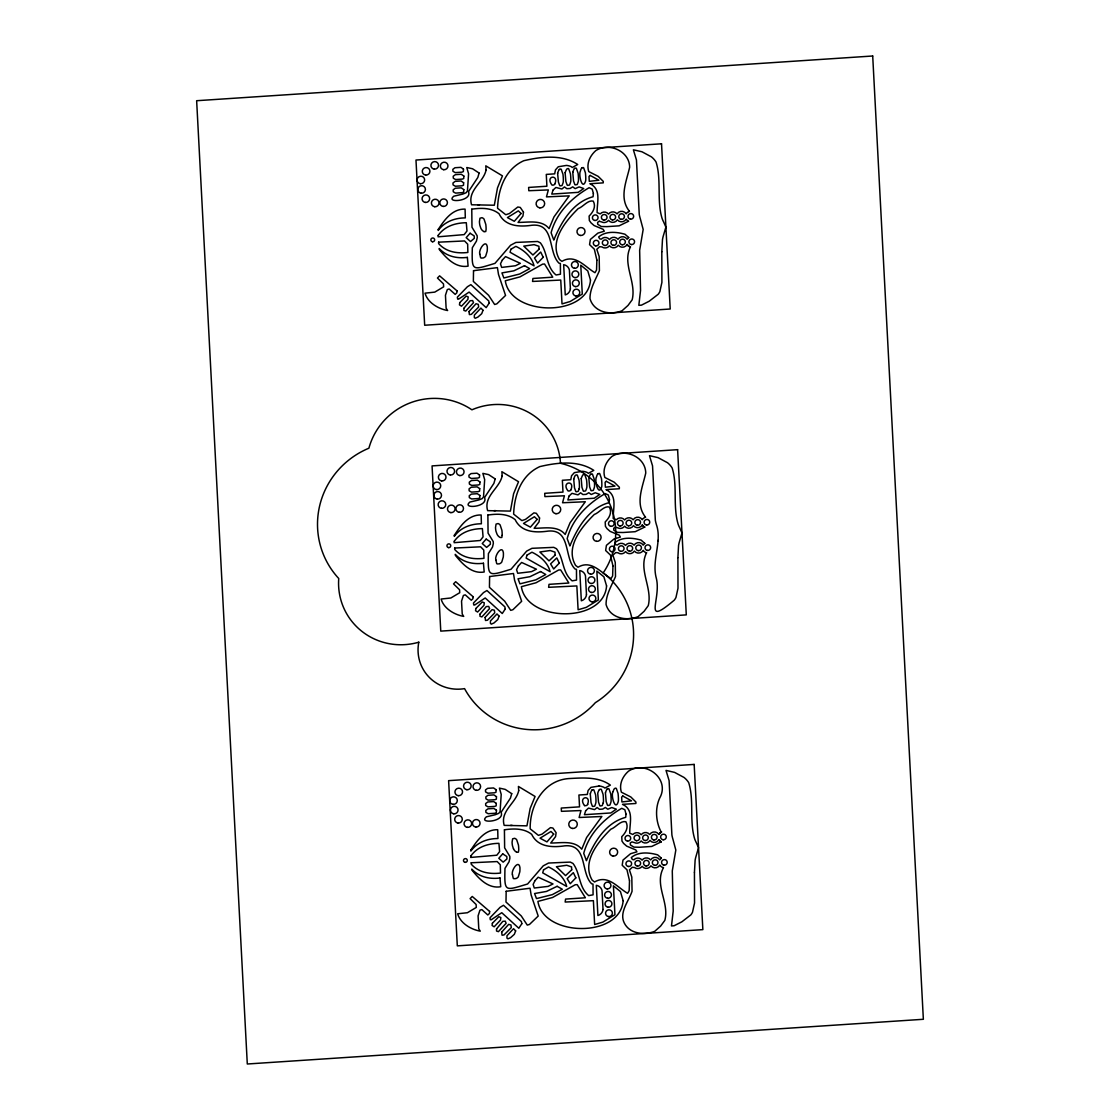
<?xml version="1.0" encoding="UTF-8"?>
<svg xmlns="http://www.w3.org/2000/svg" width="1120" height="1120" viewBox="0 0 1120 1120"><rect width="100%" height="100%" fill="white"/><g stroke="black" fill="none" stroke-linecap="round" stroke-linejoin="round"><path stroke-width="1.5" d="M579.11 488.866L578.256 491.316L576.352 491.806A2.94 2.884 -25.2 0 1 575.806 491.512L574.476 487.816L573.706 479.038M603.134 803.11L602.21 805.644L600.25 805.994A2.94 2.884 -25.2 0 1 599.844 805.756L598.5 802.074L597.73 793.282A11.858 11.62 -25.2 0 1 599.424 789.502M613.088 791.574C610.54 794.64 615.104 811.44 618.1 802.116A5.11 5.012 -25.2 0 1 618.212 801.486A2.814 2.772 -25.2 0 0 618.366 800.912L618.436 799.33A55.734 54.656 -25.2 0 0 618.044 793.394L616.336 788.494A2.03 1.988 -25.2 0 0 615.748 788.116L614.474 788.564A7.308 7.168 -25.2 0 0 613.172 791.588M555.002 183.498C558.922 174.188 544.922 175.518 551.922 185.038A2.772 2.73 -25.2 0 0 555.142 183.75M658.014 540.96L658.308 540.12M571.032 489.51C574.98 479.514 560.91 481.936 568.008 490.91A2.772 2.73 -25.2 0 0 571.228 489.622M587.594 804.258C591.556 794.29 577.542 796.6 584.556 805.644M659.302 833.756L658.826 834.442A5.334 5.236 -25.2 0 0 649.698 834.512A5.334 5.236 -25.2 0 0 641.158 834.736A5.334 5.236 -25.2 0 0 632.884 834.484L629.748 833.224C629.482 823.326 634.396 809.788 622.524 804.356L635.866 803.474L635.936 802.032L630.812 796.964L621.39 792.204C618.87 784.294 622.524 776.454 628.474 771.204C644.672 760.186 668.696 777.35 660.744 795.97C654.318 807.604 655.942 822.402 661.276 832.216M559.398 169.442L560.672 168.994A2.03 1.988 -25.2 0 1 561.26 169.372L562.968 174.258A55.734 54.656 -25.2 0 1 563.346 180.208L563.29 181.79A2.814 2.772 -25.2 0 1 563.164 182.294A5.11 5.012 -25.2 0 0 563.024 182.994L562.002 185.612L560.14 185.878A2.94 2.884 -25.2 0 1 559.72 185.64L558.39 181.958L557.606 173.166M574.532 168.434L575.82 168A2.03 1.988 -25.2 0 1 576.394 168.364L578.102 173.25A55.734 54.656 -25.2 0 1 578.48 179.2L578.438 180.782A2.814 2.772 -25.2 0 1 578.312 181.3L578.284 181.356A5.11 5.012 -25.2 0 0 578.158 181.986L577.234 184.534L575.274 184.87A2.94 2.884 -25.2 0 1 574.868 184.646L573.524 180.95L572.754 172.172M581.826 167.958L583.114 167.51A2.03 1.988 -25.2 0 1 583.688 167.888L585.396 172.774A55.734 54.656 -25.2 0 1 585.774 178.724L585.732 180.306A2.814 2.772 -25.2 0 1 585.606 180.81L585.578 180.88A5.11 5.012 -25.2 0 0 585.466 181.51C582.162 190.736 578.256 174.062 580.454 170.968A7.308 7.168 -25.2 0 1 581.77 167.916M590.618 474.306L591.906 473.858A2.03 1.988 -25.2 0 1 592.48 474.236L594.188 479.122A55.734 54.656 -25.2 0 1 594.566 485.072L594.524 486.654A2.814 2.772 -25.2 0 1 594.398 487.172L594.37 487.228A5.11 5.012 -25.2 0 0 594.244 487.858L593.32 490.406L591.36 490.742A2.94 2.884 -25.2 0 1 590.954 490.518L589.61 486.822L588.84 478.03A11.858 11.62 -25.2 0 1 590.534 474.25M597.912 473.83L599.2 473.382A2.03 1.988 -25.2 0 1 599.774 473.746L601.482 478.646A55.734 54.656 -25.2 0 1 601.86 484.596L601.818 486.164A2.814 2.772 -25.2 0 1 601.692 486.682A5.11 5.012 -25.2 0 0 601.552 487.382C598.36 496.594 594.188 479.962 596.54 476.84A7.308 7.168 -25.2 0 1 597.856 473.788M592.032 790.048L593.306 789.614A2.03 1.988 -25.2 0 1 593.894 789.978L595.602 794.864A55.734 54.656 -25.2 0 1 595.98 800.814L595.924 802.396A2.814 2.772 -25.2 0 1 595.798 802.914L595.784 802.97A5.11 5.012 -25.2 0 0 595.658 803.6L594.734 806.148L592.774 806.484A2.94 2.884 -25.2 0 1 592.368 806.26L591.024 802.564L590.254 793.786M599.508 789.558L600.796 789.11A2.03 1.988 -25.2 0 1 601.37 789.488L603.078 794.374A55.734 54.656 -25.2 0 1 603.456 800.324L603.428 801.766A2.814 2.772 -25.2 0 1 603.288 802.41L603.26 802.48A5.11 5.012 -25.2 0 0 603.148 803.11M607.166 789.054L608.454 788.606A2.03 1.988 -25.2 0 1 609.028 788.984L610.75 793.87A55.734 54.656 -25.2 0 1 611.128 799.82L611.086 801.262A2.814 2.772 -25.2 0 1 610.946 801.906L610.918 801.976A5.11 5.012 -25.2 0 0 610.806 802.606L609.868 805.14L607.922 805.49A2.94 2.884 -25.2 0 1 607.502 805.252L606.172 801.57L605.388 792.778M644.742 527.072L635.208 531.692L622.972 532.504L617.4 532.392L613.816 530.18L613.704 528.234L615.384 527.142L617.834 527.856A5.334 5.236 -25.2 0 0 624.624 526.19A5.334 5.236 -25.2 0 0 633.458 525.672A5.334 5.236 -25.2 0 0 642.32 524.958A5.404 5.292 -25.2 0 0 644.742 527.072A5.292 5.18 -25.2 0 1 642.306 524.958M661.304 841.806L651.756 846.44L639.534 847.252L633.948 847.126L630.364 844.928L630.266 842.968L631.932 841.89L634.382 842.59A5.334 5.236 -25.2 0 0 641.172 840.938A5.334 5.236 -25.2 0 0 650.006 840.42A5.334 5.236 -25.2 0 0 658.868 839.706A5.292 5.18 -25.2 0 0 661.29 841.82A5.404 5.292 -25.2 0 1 658.868 839.706M628.642 211.596L629.426 211.316M477.904 204.792L479.472 204.75M493.99 510.664L495.558 510.608M510.552 825.398L512.12 825.356M598.92 786.044L590.912 787.374L588.098 790.496L587.314 794.458L578.914 795.018L579.544 806.848L561.26 808.052L561.442 811.328L580.972 810.53L579.11 817.502L601.86 816.48L586.6 837.55L581.742 849.198C574.406 840.056 560.91 843.066 550.718 843.038L555.576 836.612L556.122 832.72L552.902 828.044L550.466 827.624L542.066 834.134L538.412 835.352L530.18 828.842C529.732 805.616 543.396 780.486 568.638 778.582C582.624 777.84 598.36 776.426 610.372 785.12L604.884 788.074L603.904 787.318A11.83 11.606 -25.2 0 0 602.35 786.702L601.902 786.548A11.648 11.424 -25.2 0 0 598.92 785.96M630.462 246.904C621.922 263.816 636.636 282.03 632.17 299.796L628.012 305.438L622.09 310.73C610.358 315.644 593.796 312.186 589.988 298.662C589.806 288.848 595.63 279.58 599.41 270.662L599.172 256.494L596.806 249.312L599.648 246.68L601.888 246.904A5.334 5.236 -25.2 0 0 609.448 245.728A5.334 5.236 -25.2 0 0 618.282 245.21A5.334 5.236 -25.2 0 0 627.144 244.496A5.32 5.222 -25.2 0 0 630.462 246.904L630.056 246.792A5.376 5.264 -25.2 0 1 627.144 244.496M646.548 552.776C638.008 569.688 652.722 587.902 648.256 605.654L644.098 611.31L638.176 616.602C626.444 621.516 609.882 618.058 606.074 604.534C605.892 594.72 611.716 585.452 615.51 576.52L615.258 562.366L612.892 555.184L615.734 552.552L617.974 552.776A5.334 5.236 -25.2 0 0 625.534 551.6A5.334 5.236 -25.2 0 0 634.368 551.082A5.334 5.236 -25.2 0 0 643.23 550.368A5.32 5.222 -25.2 0 0 646.548 552.776L646.142 552.664M516.852 852.292L518.392 852.166L518.742 850.024A39.298 38.528 -25.2 0 0 518.448 845.054L516.67 839.706A4.55 4.466 -25.2 0 0 514.57 838.306L512.624 838.824L512.078 842.156A21.196 20.79 -25.2 0 0 512.526 845.964L513.464 848.848M484.05 231.602L485.744 231.56L486.108 229.404A39.298 38.528 -25.2 0 0 485.8 224.434L484.036 219.086A4.55 4.466 -25.2 0 0 481.936 217.686L479.99 218.218L479.444 221.536A21.196 20.79 -25.2 0 0 479.878 225.358L480.83 228.242A7.336 7.182 -25.2 0 0 484.036 231.644M629.44 211.316C618.8 197.932 626.43 181.678 629.664 167.174C629.412 150.878 608.958 142.17 595.826 150.584C589.876 155.848 586.222 163.674 588.756 171.598L598.178 176.358L603.288 181.412L603.232 182.868L589.89 183.75C601.748 189.182 596.848 202.72 597.114 212.618L600.25 213.878A5.334 5.236 -25.2 0 1 608.51 214.116A5.334 5.236 -25.2 0 1 617.064 213.892A5.334 5.236 -25.2 0 1 626.192 213.836A5.292 5.18 -25.2 0 1 628.992 211.54M645.526 517.188C634.886 503.804 642.516 487.536 645.75 473.046C645.498 456.75 625.044 448.042 611.912 456.456C605.962 461.72 602.322 469.546 604.842 477.47L614.264 482.216L619.374 487.284L619.318 488.74L605.976 489.622C617.834 495.054 612.934 508.592 613.2 518.476L616.336 519.736A5.334 5.236 -25.2 0 1 624.596 519.988A5.334 5.236 -25.2 0 1 633.15 519.764A5.334 5.236 -25.2 0 1 642.278 519.708A5.292 5.18 -25.2 0 1 645.512 517.272M565.096 172.676L565.866 181.454L567.196 185.15A2.94 2.884 -25.2 0 0 567.616 185.374L569.562 185.038L570.5 182.504A5.11 5.012 -25.2 0 1 570.612 181.86A2.814 2.772 -25.2 0 0 570.78 181.286L570.836 179.704A55.734 54.656 -25.2 0 0 570.444 173.768L568.736 168.868A2.03 1.988 -25.2 0 0 568.148 168.504L566.874 168.952A11.858 11.62 -25.2 0 0 565.208 172.69M581.182 478.548L581.952 487.326L583.282 491.022A2.94 2.884 -25.2 0 0 583.702 491.246L585.648 490.91L586.586 488.362A5.11 5.012 -25.2 0 1 586.698 487.732A2.814 2.772 -25.2 0 0 586.866 487.158L586.922 485.576A55.734 54.656 -25.2 0 0 586.53 479.64L584.822 474.74A2.03 1.988 -25.2 0 0 584.234 474.376L582.96 474.81A11.858 11.62 -25.2 0 0 581.294 478.562M573.818 479.066A11.858 11.62 -25.2 0 1 575.386 475.258L576.758 474.866A2.03 1.988 -25.2 0 1 577.346 475.23L579.054 480.13A55.734 54.656 -25.2 0 1 579.432 486.08L579.376 487.648A2.814 2.772 -25.2 0 1 579.25 488.166A5.11 5.012 -25.2 0 0 579.11 488.866M572.88 172.186A11.858 11.62 -25.2 0 1 574.448 168.392M557.732 173.194A11.858 11.62 -25.2 0 1 559.3 169.386M605.514 792.806A11.858 11.62 -25.2 0 1 607.082 788.998M587.776 804.37A2.772 2.73 -25.2 0 1 584.584 805.574M516.67 852.25A7.336 7.182 -25.2 0 1 513.534 848.82M590.366 793.8A11.858 11.62 -25.2 0 1 591.948 790.006M659.792 865.116A5.334 5.236 -25.2 0 1 650.93 865.83A5.334 5.236 -25.2 0 1 642.096 866.334A5.334 5.236 -25.2 0 1 634.522 867.524L632.282 867.286L629.44 869.918L631.806 877.1L632.058 891.268C628.726 901.222 618.87 912.478 624.316 923.076C629.818 934.066 644.35 935.312 654.738 931.336L660.646 926.058L664.818 920.402C669.69 902.552 653.94 885.15 663.516 867.58A5.32 5.222 -25.2 0 1 660.016 865.466M659.05 834.008A5.404 5.292 -25.2 0 1 661.682 831.964M659.302 833.84A5.292 5.18 -25.2 0 1 661.276 832.3M661.808 251.776L661.906 282.38L659.876 291.606A14.266 14 -25.2 0 1 658.168 294.294L649.222 301.21L641.466 305.144L638.834 305.326L640.542 290.444L639.646 250.32L643.174 229.432L640.374 218.932A40.068 39.298 -25.2 0 1 639.254 214.382L636.454 159.978L633.374 149.786L641.97 151.774L651.406 156.842A20.916 20.51 -25.2 0 1 656.054 162.05C661.682 179.998 656.558 200.172 662.06 218.358A28.63 28.084 -25.2 0 0 663.6 221.914L665.882 227.108L663.138 236.516A34.636 33.964 -25.2 0 0 662.466 239.708L661.808 251.776M677.894 557.648L677.992 588.252L675.962 597.464A14.266 14 -25.2 0 1 674.254 600.166C642.096 627.34 661.486 599.2 656.348 578.382C651.35 560.238 662.312 541.884 656.46 524.804A40.068 39.298 -25.2 0 1 655.34 520.254L652.54 465.85L649.46 455.658L658.056 457.646L667.492 462.714A20.916 20.51 -25.2 0 1 672.14 467.922C677.768 485.87 672.644 506.044 678.146 524.23A28.63 28.084 -25.2 0 0 679.686 527.772L681.982 532.98L679.224 542.388A34.636 33.964 -25.2 0 0 678.552 545.58L677.894 557.648M694.442 872.382L694.54 902.986L692.51 912.212A14.266 14 -25.2 0 1 690.816 914.9L681.856 921.816L674.1 925.75L671.482 925.946L673.19 911.05L672.28 870.94L675.822 850.052L673.022 839.538A40.068 39.298 -25.2 0 1 671.902 835.002L669.102 780.598L666.008 770.392L674.604 772.394L684.04 777.462A20.916 20.51 -25.2 0 1 688.702 782.656C694.33 800.618 689.192 820.792 694.694 838.978A28.63 28.084 -25.2 0 0 696.234 842.52L698.53 847.714L695.786 857.136A34.636 33.964 -25.2 0 0 695.114 860.314L694.442 872.382M479.094 173.04L477.806 177.506L468.93 190.946A6.622 6.496 -25.2 0 0 468.608 192.066C471.786 201.096 446.88 203.182 452.956 196.994A9.408 9.226 -25.2 0 1 453.768 196.21L462.644 194.124L466.116 192.738L467.432 191.044L468.58 173.782L466.76 167.51L472.556 168.77L479.094 173.04M486.08 170.03C483.476 182.574 467.264 190.26 471.548 204.778L494.312 205.226L497.504 187.894L502.446 175.868L485.8 165.844L486.08 170.03M495.18 478.912L493.892 483.378L485.016 496.818A6.622 6.496 -25.2 0 0 484.694 497.924C487.872 506.968 462.966 509.054 469.042 502.866A9.408 9.226 -25.2 0 1 469.854 502.082L478.73 499.982L482.202 498.61L483.518 496.916L484.666 479.654L482.846 473.368L488.642 474.628L495.18 478.912M502.166 475.888C499.562 488.446 483.35 496.132 487.634 510.65L510.398 511.098L513.59 493.766L518.532 481.726L501.886 471.702L502.166 475.888M511.728 793.66L510.44 798.112L501.578 811.566A6.622 6.496 -25.2 0 0 501.242 812.672C504.42 821.716 479.514 823.788 485.59 817.614A9.408 9.226 -25.2 0 1 486.402 816.816L495.278 814.73L498.75 813.344L500.08 811.664L501.214 794.402L499.408 788.116L505.19 789.376L511.728 793.66M518.714 790.636C516.082 803.18 499.926 810.88 504.182 825.384L526.946 825.846L530.138 808.5L535.08 796.474L518.434 786.45L518.714 790.636M479.794 254.114L480.592 257.642A1.694 1.666 -25.2 0 0 481.264 258.076L483.238 257.964A5.586 5.474 -25.2 0 0 483.938 257.656A4.802 4.704 -25.2 0 0 485.674 256.2L487.186 251.188A31.402 30.8 -25.2 0 0 487.298 246.904C486.024 238.448 478.268 249.886 479.794 254.114M495.88 559.986L496.678 563.514A1.694 1.666 -25.2 0 0 497.35 563.948L499.324 563.836A5.586 5.474 -25.2 0 0 500.024 563.528A4.802 4.704 -25.2 0 0 501.76 562.058L503.272 557.06A31.402 30.8 -25.2 0 0 503.384 552.776C502.166 544.292 494.312 555.772 495.88 559.986M512.442 874.734L513.226 878.262A1.694 1.666 -25.2 0 0 513.898 878.696L515.886 878.57A5.586 5.474 -25.2 0 0 516.586 878.262A4.802 4.704 -25.2 0 0 518.308 876.806L519.82 871.794A31.402 30.8 -25.2 0 0 519.932 867.51C518.686 859.026 510.888 870.506 512.442 874.734M473.522 270.676L473.354 281.442L488.6 295.302L494.634 304.486L496.832 303.856L505.554 295.442L498.498 274.4L497.406 267.624L473.522 270.676M489.608 576.534L489.44 587.314L504.686 601.174L510.72 610.358L512.918 609.714L521.64 601.314L514.584 580.272L513.492 573.496L489.608 576.534M506.17 891.282L505.988 902.048L521.248 915.922L527.268 925.092L529.466 924.462L538.202 916.062L531.146 895.006L530.04 888.23L506.17 891.282M502.194 535.276L501.788 537.474L500.136 537.474A7.336 7.182 -25.2 0 1 496.986 534.086L495.964 531.23A21.196 20.79 -25.2 0 1 495.53 527.408L496.076 524.09L498.022 523.558A4.55 4.466 -25.2 0 1 500.136 524.958L501.9 530.306A39.298 38.528 -25.2 0 1 502.18 535.276M596.876 260.106L596.54 270.046L594.958 272.706C584.892 266.896 575.26 253.484 561.918 261.352L559.538 259.574C548.758 241.206 565.544 221.088 578.186 208.614C583.086 206.962 587.874 199.696 593.264 201.138C596.302 206.822 592.984 212.254 589.106 216.076L589.344 220.458L590.954 222.796L594.076 225.526L603.19 229.334L604.282 231.21L597.94 233.1L590.338 239.47L589.554 244.636L594.342 249.2L596.876 260.106M612.962 565.978L612.626 575.918L611.044 578.578C600.978 572.768 591.346 559.356 578.004 567.224L575.624 565.446C564.844 547.078 581.63 526.946 594.272 514.486C599.172 512.834 603.974 505.568 609.35 507.01C612.388 512.694 609.07 518.126 605.192 521.948L605.43 526.33L607.04 528.668L610.162 531.398L619.276 535.192L620.368 537.082L614.026 538.972L606.424 545.342L605.64 550.508L610.428 555.072L612.962 565.978M629.51 880.726L629.174 890.652L627.592 893.312C617.526 887.516 607.894 874.104 594.552 881.972L592.186 880.18C581.406 861.812 598.192 841.694 610.82 829.22C615.734 827.568 620.522 820.316 625.898 821.758C628.95 827.428 625.618 832.86 621.754 836.682L621.978 841.078L623.588 843.416L626.71 846.146L635.824 849.94L636.916 851.83L630.574 853.706L622.986 860.076L622.188 865.256L626.976 869.82L629.51 880.726M463.484 169.12L463.358 171.57L461.902 172.158L455.238 172.606L452.942 171.29L452.83 169.344L454.972 167.734L460.908 167.342L463.484 169.12M463.624 182.756L463.512 185.22L462.056 185.794L455.392 186.242L453.082 184.926L452.984 182.98L455.126 181.37L461.062 180.978L463.624 182.756M463.848 176.064L463.722 178.514L462.266 179.102L455.602 179.536L453.306 178.22L453.194 176.274L455.35 174.664L461.272 174.272L463.848 176.064M463.806 189.616L463.68 192.08L462.224 192.654L455.56 193.102L453.264 191.786L453.152 189.84L455.308 188.23L461.23 187.838L463.806 189.616M479.57 474.992L479.444 477.442L477.988 478.03L471.324 478.478L469.028 477.162L468.916 475.202L471.058 473.592L476.994 473.2L479.57 474.992M479.934 481.936L479.808 484.386L478.352 484.974L471.688 485.408L469.392 484.092L469.28 482.146L471.436 480.536L477.358 480.144L479.934 481.936M479.71 488.628L479.598 491.078L478.142 491.666L471.478 492.114L469.168 490.798L469.07 488.852L471.212 487.242L477.148 486.85L479.71 488.628M479.892 495.488L479.766 497.938L478.31 498.526L471.646 498.974L469.35 497.658L469.238 495.712L471.394 494.102L477.316 493.71L479.892 495.488M496.118 789.74L495.992 792.19L494.536 792.778L487.872 793.212L485.576 791.896L485.478 789.95L487.62 788.34L493.542 787.948L496.118 789.74M496.482 796.67L496.356 799.134L494.9 799.708L488.236 800.156L485.94 798.84L485.842 796.894L487.984 795.284L493.906 794.892L496.482 796.67M496.272 803.376L496.146 805.826L494.69 806.414L488.026 806.848L485.73 805.532L485.618 803.586L487.774 801.976L493.696 801.584L496.272 803.376M496.44 810.236L496.328 812.686L494.872 813.274L488.194 813.708L485.898 812.392L485.8 810.446L487.942 808.836L493.864 808.444L496.44 810.236M438.284 229.39L438.2 230.454C444.57 221.676 454.748 217.924 465.304 217.91L465.08 209.118C452.396 208.684 444.43 219.87 438.284 229.39M456.988 290.836L456.848 292.796L455.196 294.378L449.162 288.974L447.314 289.562L445.452 295.274L446.124 308.182L447.622 310.534C438.298 308.896 427.644 302.61 425.026 293.16L434.756 292.124L443.646 286.832L443.492 283.906L437.458 278.026L439.6 275.842L456.988 290.836M471.772 209.16L471.982 227.248L477.134 235.704L477.246 237.664L476.434 241.136L472.318 247.758C471.744 271.838 471.884 270.242 494.956 263.382L510.594 245.238L515.9 242.438L537.67 241.486L540.386 242.858C547.778 252.574 545.986 266.714 556.024 274.988L560.448 274.218L560.378 263.452L559.02 263.186C547.792 252.42 555.1 223.034 532.098 225.232C519.778 227.01 505.232 226.632 499.03 213.724C491.358 207.564 481.04 207.844 471.772 209.16M454.37 535.262L454.286 536.326C460.656 527.548 470.834 523.796 481.39 523.782L481.166 514.99C468.482 514.542 460.516 525.728 454.37 535.262M473.074 596.708L472.934 598.668L471.282 600.25L465.262 594.846L463.4 595.434L461.538 601.146L462.224 614.054L463.708 616.392C454.384 614.768 443.73 608.482 441.112 599.032L450.842 597.996L459.732 592.704L459.578 589.778L453.544 583.898L455.686 581.714L473.074 596.708M487.872 515.032L488.068 533.12L493.22 541.576L493.332 543.522L492.52 547.008L488.404 553.63C487.83 577.71 487.97 576.1 511.042 569.254L526.68 551.096L531.986 548.31L553.756 547.358L556.472 548.716C563.864 558.446 562.072 572.586 572.11 580.86L576.534 580.076L576.464 569.324L575.106 569.058C563.892 558.278 571.186 528.906 548.184 531.09C535.864 532.882 521.318 532.504 515.116 519.596C507.444 513.436 497.126 513.716 487.872 515.032M470.918 850.01L470.848 851.074C477.218 842.282 487.382 838.53 497.938 838.516L497.728 829.724C485.03 829.29 477.064 840.476 470.918 850.01M489.636 911.442L489.482 913.416L487.83 914.984L481.81 909.58L479.948 910.168L478.086 915.894L478.772 928.788L480.256 931.14C470.932 929.516 460.278 923.216 457.674 913.78L467.404 912.73L476.28 907.438L476.126 904.512L470.106 898.632L472.234 896.462L489.636 911.442M504.42 829.78L504.63 847.854L509.782 856.324L509.88 858.27L509.068 861.742L504.966 868.378C504.392 892.444 504.518 890.848 527.59 884.002L543.242 865.844L548.548 863.044L570.304 862.092L573.02 863.464C580.412 873.194 578.62 887.334 588.672 895.608L593.082 894.824L593.012 884.072L591.654 883.792C580.44 873.026 587.748 843.654 564.732 845.838C552.412 847.63 537.88 847.252 531.664 834.33C523.992 828.184 513.688 828.464 504.42 829.78M590.492 280.056C587.734 317.716 510.664 316.428 505.288 280.798L519.946 276.892L542.57 264.152L544.544 264.012L552.762 277.172L532.924 278.474L532.532 281.442L560.756 280.056L562.016 303.912L570.164 301.504L582.288 294.084L580.776 265.216L587.79 270.942L590.492 280.056M606.578 585.914C603.82 623.588 526.75 622.3 521.374 586.67L536.032 582.764L558.656 570.01L560.63 569.884L568.848 583.03L549.01 584.346L548.618 587.314L576.842 585.928L578.102 609.77L586.25 607.376L598.374 599.956L596.862 571.088L603.876 576.8L606.578 585.914M623.14 900.662C620.368 938.336 543.298 937.034 537.922 901.404L552.58 897.498L575.218 884.758L577.192 884.632L585.396 897.778L565.558 899.094L565.166 902.048L593.39 900.676L594.65 924.518L602.812 922.124L614.936 914.704L613.41 885.822L620.424 891.548L623.14 900.662M483.014 310.268L481.712 313.684L477.904 317.086L475.244 318.248L474.32 317.506L474.362 315.098L480.9 308.084L483.014 310.268M499.1 616.14L497.798 619.556L493.99 622.958L491.33 624.12L490.406 623.378L490.448 620.97L496.986 613.956L499.1 616.14M515.648 930.888L514.346 934.304L510.552 937.706L507.878 938.854L506.954 938.112L506.996 935.718L513.548 928.704L515.648 930.888M593.376 193.536L593.054 196.742C572.712 202.188 561.344 221.914 553.798 240.072L551.096 232.75C556.36 212.744 571.69 197.806 589.106 187.712L592.2 189.098L593.376 193.536M609.462 499.408L609.14 502.614C588.798 508.06 577.43 527.786 569.884 545.944L567.182 538.622C572.446 518.616 587.776 503.678 605.192 493.584L608.286 494.97L609.462 499.408M626.024 814.156L625.688 817.348C605.36 822.808 593.978 842.52 586.432 860.692L583.73 853.37C588.994 833.35 604.324 818.426 621.74 808.318L624.848 809.718L626.024 814.156M438.214 235.354L438.046 236.824L464.198 234.612L466.984 231L466.298 222.726C455.476 222.894 444.752 226.1 438.214 235.354M454.3 541.212L454.132 542.696L480.284 540.484L483.07 536.872L482.384 528.598C471.562 528.766 460.838 531.972 454.3 541.212M470.848 855.96L470.68 857.444L496.832 855.218L499.618 851.606L498.932 843.346C488.11 843.5 477.386 846.706 470.848 855.96M523.474 212.1L522.942 216.006L518.07 222.418C528.276 222.46 541.772 219.45 549.094 228.592L553.966 216.93L569.212 195.874L546.476 196.882L548.338 189.924L528.794 190.722L528.626 187.446L546.896 186.228L546.28 174.412L554.68 173.852L555.464 169.89L558.264 166.768L566.272 165.438A11.648 11.424 -25.2 0 1 569.254 165.942L569.716 166.082A11.83 11.606 -25.2 0 1 571.27 166.698L572.25 167.468L577.724 164.5C561.974 154.112 541.17 156.604 523.754 160.734C505.148 169.19 498.232 189.042 497.546 208.236L505.778 214.746L509.432 213.528L517.818 207.004L520.254 207.424L523.474 212.1M539.56 517.972L539.028 521.878L534.156 528.29C544.362 528.318 557.858 525.322 565.18 534.464L570.052 522.802L585.298 501.746L562.562 502.754L564.424 495.782L544.88 496.594L544.712 493.318L562.982 492.1L562.366 480.27L570.766 479.724L571.55 475.762L574.35 472.64L582.358 471.31A11.648 11.424 -25.2 0 1 585.34 471.814L585.802 471.954A11.83 11.606 -25.2 0 1 587.356 472.57L588.336 473.326L593.81 470.372C578.074 459.984 557.256 462.476 539.84 466.606C521.234 475.062 514.318 494.9 513.632 514.108L521.864 520.604L525.518 519.386L533.904 512.876L536.34 513.296L539.56 517.972M459.746 302.652L459.466 304.85L461.51 306.18L467.866 299.46L468.216 296.94L466.186 296.1L459.746 302.652M475.832 608.524L475.552 610.722L477.596 612.052L483.952 605.332L484.302 602.812L482.272 601.972L475.832 608.524M492.38 923.272L492.1 925.47L494.158 926.8L500.514 920.066L500.85 917.56L498.834 916.706L492.38 923.272M469.014 311.57L469.406 314.608L471.366 314.342L478.66 307.006L478.296 304.36L476.014 303.758L469.014 311.57M485.1 617.442L485.492 620.48L487.452 620.214L494.746 612.878L494.382 610.232L492.1 609.63L485.1 617.442M501.648 932.176L502.054 935.214L504 934.948L511.294 927.626L510.944 924.98L508.648 924.378L501.648 932.176M510.902 249.256L510.062 252.238L534.058 265.846C531.832 256.816 523.992 250.166 515.858 246.358L510.902 249.256M526.988 555.128L526.148 558.11L550.144 571.718C547.918 562.688 540.078 556.038 531.944 552.216L526.988 555.128M543.536 869.876L542.71 872.844L566.692 886.452C564.466 877.436 556.626 870.772 548.506 866.964L543.536 869.876M489.174 303.114L486.178 307.636L469.112 292.096L458.612 299.138L457.674 299.11L457.352 297.164L467.432 286.72L470.862 284.662L488.754 300.958L489.174 303.114M505.26 608.972L502.264 613.508L485.198 597.968L474.698 605.01L473.76 604.968L473.452 603.036L483.518 592.592L486.948 590.534L504.84 606.83L505.26 608.972M521.822 923.72L518.812 928.242L501.76 912.716L491.246 919.744L490.308 919.716L490 917.784L500.066 907.34L503.496 905.282L521.388 921.578L521.822 923.72M553.056 190.092L551.768 194.096L578.2 192.346L583.702 188.552L579.152 186.9L575.148 188.636L572.712 186.844L570.066 188.482L566.86 188.692L564.48 186.914L561.918 189.014L555.884 187.46L553.056 190.092M569.142 495.964L567.854 499.968L594.286 498.218L599.788 494.424L595.238 492.772L591.234 494.508L588.798 492.716L586.152 494.354L582.946 494.564L580.566 492.786L578.004 494.886L571.97 493.332L569.142 495.964M585.69 810.712L584.416 814.702L610.834 812.952L616.336 809.172L611.786 807.52L607.796 809.242L605.346 807.45L602.7 809.088L599.494 809.312L597.114 807.52L594.552 809.634L588.532 808.08L585.69 810.712M463.876 308.308L463.918 310.422L465.78 311.052L473.508 302.68L472.626 300.566L470.148 300.72L463.876 308.308M479.962 614.18L480.004 616.294L481.866 616.924L489.594 608.552L488.712 606.424L486.234 606.592L479.962 614.18M496.524 928.928L496.552 931.028L498.414 931.658L506.142 923.286L505.26 921.172L502.796 921.34L496.524 928.928M502.334 260.064L500.472 263.83L501.648 267.414L515.466 265.762L520.352 263.326L505.526 256.592L502.334 260.064M518.42 565.922L516.558 569.702L517.734 573.286L531.552 571.634L536.438 569.198L521.612 562.464L518.42 565.922M534.968 880.67L533.12 884.45L534.296 888.02L548.114 886.382L553 883.946L538.16 877.212L534.968 880.67M521.08 213.486L514.304 221.284L507.416 217.574L518.336 210.868L521.08 213.486M537.166 519.358L530.39 527.156L523.502 523.432L534.422 516.74L537.166 519.358M553.714 834.092L546.952 841.904L540.05 838.18L550.97 831.474L553.714 834.092M470.078 233.24L466.172 237.65L470.512 241.528L474.306 238.336L474.18 235.9L470.078 233.24M486.164 539.112L482.258 543.522L486.598 547.4L490.392 544.208L490.266 541.772L486.164 539.112M502.712 853.86L498.806 858.27L503.146 862.134L506.94 858.956L506.814 856.52L502.712 853.86M543.2 257.264L537.586 263.116L534.506 258.034L540.694 252.042L543.2 257.264M559.286 563.122L553.672 568.988L550.592 563.892L556.78 557.914L559.286 563.122M575.834 877.87L570.22 883.736L567.14 878.64L573.342 872.662L575.834 877.87M628.698 237.51L627.116 239.246A5.334 5.236 -25.2 0 0 617.974 239.302A5.334 5.236 -25.2 0 0 609.434 239.526A5.334 5.236 -25.2 0 0 601.258 239.176L599.732 238.854L598.64 236.964C605.78 230.818 616.462 231.826 625.016 234.248L628.698 237.51M644.784 543.382L643.202 545.118A5.334 5.236 -25.2 0 0 634.06 545.174A5.334 5.236 -25.2 0 0 625.52 545.398A5.334 5.236 -25.2 0 0 617.344 545.048L615.818 544.712L614.726 542.836C621.866 536.676 632.548 537.698 641.102 540.106L644.784 543.382M661.332 858.116L659.75 859.866A5.334 5.236 -25.2 0 0 650.608 859.922A5.334 5.236 -25.2 0 0 642.068 860.146A5.334 5.236 -25.2 0 0 633.906 859.782L632.366 859.46L631.274 857.57C638.428 851.424 649.096 852.446 657.65 854.854L661.332 858.116M539.056 249.214L532.924 255.01L523.782 246.12L534.114 244.65L538.902 246.288L539.056 249.214M555.142 555.086L549.01 560.868L539.868 551.992L550.2 550.522L554.988 552.16L555.142 555.086M571.704 869.834L565.558 875.616L556.416 866.74L566.748 865.27L571.55 866.908L571.704 869.834M590.198 175.42L589.008 176.47L589.274 181.342L598.878 180.222L590.198 175.42M606.284 481.278L605.094 482.342L605.36 487.214L614.964 486.094L606.284 481.278M622.832 796.026L621.656 797.076L621.908 801.962L631.512 800.828L622.832 796.026M599.298 221.27L597.618 222.362L597.716 224.308L601.314 226.52L606.886 226.632L619.122 225.834L628.656 221.2A5.292 5.18 -25.2 0 1 626.22 219.1A5.334 5.236 -25.2 0 1 617.372 219.814A5.334 5.236 -25.2 0 1 608.538 220.318A5.334 5.236 -25.2 0 1 601.748 221.984L599.298 221.27M524.496 265.678L513.842 270.83L501.942 272.916L503.86 277.984L519.68 274.008L529.704 268.632L524.496 265.678M540.582 571.55L529.928 576.702L518.028 578.788L519.946 583.856L535.766 579.88L545.79 574.504L540.582 571.55M557.13 886.298L546.476 891.436L534.576 893.522L536.494 898.59L552.328 894.628L562.338 889.252L557.13 886.298M872.704 56L196.644 100.716L247.296 1064L923.356 1019.284L872.704 56M661.528 143.794L415.982 160.034L424.676 325.248L670.208 309.008L661.528 143.794M438.578 242.172L438.648 243.628C446.18 252.028 457.198 253.708 467.866 252.462L467.67 244.16L464.534 240.94L438.578 242.172M677.614 449.666L432.068 465.906L440.762 631.12L686.294 614.88L677.614 449.666M454.664 548.044L454.734 549.5C462.266 557.9 473.284 559.58 483.952 558.334L483.756 550.032L480.62 546.812L454.664 548.044M694.162 764.414L448.616 780.654L457.31 945.868L702.856 929.628L694.162 764.414M471.212 862.778L471.282 864.248C478.814 872.634 489.832 874.314 500.5 873.068L500.304 864.766L497.168 861.56L471.212 862.778M467.376 257.376C457.002 258.748 446.46 256.438 439.152 248.486L439.348 249.536C446.432 258.23 455.658 268.282 468.09 266.14L467.376 257.376M483.462 563.248C473.088 564.606 462.546 562.31 455.238 554.358L455.434 555.408C462.518 564.102 471.744 574.154 484.176 572.012L483.462 563.248M500.01 877.996C489.636 879.354 479.108 877.058 471.786 869.106L471.982 870.142C479.08 878.85 488.292 888.888 500.724 886.746L500.01 877.996M570.388 288.876L569.394 270.032A7.112 6.972 -25.2 0 0 563.668 264.698L565.25 294.924A7.112 6.972 -25.2 0 0 570.388 288.876M586.474 594.748L585.48 575.904A7.112 6.972 -25.2 0 0 579.754 570.57L581.336 600.796A7.112 6.972 -25.2 0 0 586.474 594.748M603.022 909.496L602.042 890.638A7.112 6.972 -25.2 0 0 596.302 885.318L597.898 915.53A7.112 6.972 -25.2 0 0 603.022 909.496M418.81 642.194A40.488 39.704 -25.2 0 0 464.562 688.632A80.724 79.156 -25.2 0 0 595.35 702.674A80.57 79.016 -25.2 0 0 603.204 572.894A73.22 71.806 -25.2 0 0 560.476 463.288A64.022 62.776 -25.2 0 0 471.912 409.808A67.116 65.814 -25.2 0 0 368.9 448.196A82.642 81.032 -25.2 0 0 338.744 578.508A63.448 62.216 -25.2 0 0 418.81 642.194M555.982 513.716A4.284 4.214 -25.2 0 0 560.392 507.78A4.284 4.214 -25.2 0 0 553.028 507.052A4.284 4.214 -25.2 0 0 555.982 513.716M596.624 541.352A4.046 3.962 -25.2 0 0 600.782 535.766A4.046 3.962 -25.2 0 0 593.852 535.08A4.046 3.962 -25.2 0 0 596.624 541.352M620.914 551.362A2.856 2.8 -25.2 0 0 623.84 547.428A2.856 2.8 -25.2 0 0 618.954 546.938A2.856 2.8 -25.2 0 0 620.914 551.362M628.586 525.798A2.856 2.8 -25.2 0 0 631.512 521.864A2.856 2.8 -25.2 0 0 626.626 521.374A2.856 2.8 -25.2 0 0 628.586 525.798M590.576 574.154A3.444 3.388 -25.2 0 0 594.118 569.38A3.444 3.388 -25.2 0 0 588.21 568.792A3.444 3.388 -25.2 0 0 590.576 574.154M591.066 583.506A3.444 3.388 -25.2 0 0 594.608 578.732A3.444 3.388 -25.2 0 0 588.7 578.144A3.444 3.388 -25.2 0 0 591.066 583.506M591.528 592.48A3.444 3.388 -25.2 0 0 595.084 587.706A3.444 3.388 -25.2 0 0 589.162 587.118A3.444 3.388 -25.2 0 0 591.528 592.48M592.032 601.832A3.444 3.388 -25.2 0 0 595.574 597.058A3.444 3.388 -25.2 0 0 589.666 596.47A3.444 3.388 -25.2 0 0 592.032 601.832M448.616 547.61A1.918 1.876 -25.2 0 0 450.59 544.964A1.918 1.876 -25.2 0 0 447.314 544.642A1.918 1.876 -25.2 0 0 448.616 547.61M450.366 474.992A3.822 3.752 -25.2 0 0 454.3 469.7A3.822 3.752 -25.2 0 0 447.734 469.042A3.822 3.752 -25.2 0 0 450.366 474.992M441.756 480.928A3.822 3.752 -25.2 0 0 445.69 475.636A3.822 3.752 -25.2 0 0 439.124 474.992A3.822 3.752 -25.2 0 0 441.756 480.928M436.506 489.594A3.822 3.752 -25.2 0 0 440.426 484.302A3.822 3.752 -25.2 0 0 433.874 483.658A3.822 3.752 -25.2 0 0 436.506 489.594M437.262 499.086A3.822 3.752 -25.2 0 0 441.196 493.794A3.822 3.752 -25.2 0 0 434.63 493.136A3.822 3.752 -25.2 0 0 437.262 499.086M441.504 508.312A3.822 3.752 -25.2 0 0 445.438 503.02A3.822 3.752 -25.2 0 0 438.886 502.362A3.822 3.752 -25.2 0 0 441.504 508.312M450.856 512.61A3.822 3.752 -25.2 0 0 454.79 507.318A3.822 3.752 -25.2 0 0 448.224 506.674A3.822 3.752 -25.2 0 0 450.856 512.61M459.27 512.302A3.822 3.752 -25.2 0 0 463.19 507.01A3.822 3.752 -25.2 0 0 456.638 506.352A3.822 3.752 -25.2 0 0 459.27 512.302M459.816 475.58A3.822 3.752 -25.2 0 0 463.75 470.288A3.822 3.752 -25.2 0 0 457.184 469.644A3.822 3.752 -25.2 0 0 459.816 475.58M646.59 525.028A2.856 2.8 -25.2 0 0 649.516 521.08A2.856 2.8 -25.2 0 0 644.63 520.604A2.856 2.8 -25.2 0 0 646.59 525.028M637.364 525.224A2.856 2.8 -25.2 0 0 640.29 521.276A2.856 2.8 -25.2 0 0 635.404 520.8A2.856 2.8 -25.2 0 0 637.364 525.224M619.99 525.952A2.856 2.8 -25.2 0 0 622.916 522.018A2.856 2.8 -25.2 0 0 618.03 521.528A2.856 2.8 -25.2 0 0 619.99 525.952M610.988 526.344A2.856 2.8 -25.2 0 0 613.928 522.396A2.856 2.8 -25.2 0 0 609.042 521.92A2.856 2.8 -25.2 0 0 610.988 526.344M611.912 551.754A2.856 2.8 -25.2 0 0 614.838 547.806A2.856 2.8 -25.2 0 0 609.952 547.33A2.856 2.8 -25.2 0 0 611.912 551.754M629.496 551.208A2.856 2.8 -25.2 0 0 632.436 547.274A2.856 2.8 -25.2 0 0 627.55 546.784A2.856 2.8 -25.2 0 0 629.496 551.208M638.274 550.634A2.856 2.8 -25.2 0 0 641.214 546.686A2.856 2.8 -25.2 0 0 636.328 546.21A2.856 2.8 -25.2 0 0 638.274 550.634M647.5 550.438A2.856 2.8 -25.2 0 0 650.426 546.49A2.856 2.8 -25.2 0 0 645.54 546.014A2.856 2.8 -25.2 0 0 647.5 550.438M539.896 207.858A4.284 4.214 -25.2 0 0 544.306 201.908A4.284 4.214 -25.2 0 0 536.942 201.18A4.284 4.214 -25.2 0 0 539.896 207.858M580.538 235.48A4.046 3.962 -25.2 0 0 584.696 229.894A4.046 3.962 -25.2 0 0 577.766 229.208A4.046 3.962 -25.2 0 0 580.538 235.48M604.828 245.49A2.856 2.8 -25.2 0 0 607.754 241.556A2.856 2.8 -25.2 0 0 602.868 241.066A2.856 2.8 -25.2 0 0 604.828 245.49M612.5 219.926A2.856 2.8 -25.2 0 0 615.426 215.992A2.856 2.8 -25.2 0 0 610.54 215.502A2.856 2.8 -25.2 0 0 612.5 219.926M574.49 268.282A3.444 3.388 -25.2 0 0 578.032 263.508A3.444 3.388 -25.2 0 0 572.124 262.92A3.444 3.388 -25.2 0 0 574.49 268.282M574.98 277.634A3.444 3.388 -25.2 0 0 578.522 272.86A3.444 3.388 -25.2 0 0 572.614 272.286A3.444 3.388 -25.2 0 0 574.98 277.634M575.442 286.608A3.444 3.388 -25.2 0 0 578.998 281.834A3.444 3.388 -25.2 0 0 573.076 281.26A3.444 3.388 -25.2 0 0 575.442 286.608M575.946 295.96A3.444 3.388 -25.2 0 0 579.488 291.186A3.444 3.388 -25.2 0 0 573.566 290.612A3.444 3.388 -25.2 0 0 575.946 295.96M432.53 241.738A1.918 1.876 -25.2 0 0 434.504 239.092A1.918 1.876 -25.2 0 0 431.228 238.77A1.918 1.876 -25.2 0 0 432.53 241.738M434.28 169.12A3.822 3.752 -25.2 0 0 438.214 163.828A3.822 3.752 -25.2 0 0 431.648 163.17A3.822 3.752 -25.2 0 0 434.28 169.12M425.67 175.07A3.822 3.752 -25.2 0 0 429.604 169.778A3.822 3.752 -25.2 0 0 423.038 169.12A3.822 3.752 -25.2 0 0 425.67 175.07M420.42 183.722A3.822 3.752 -25.2 0 0 424.34 178.43A3.822 3.752 -25.2 0 0 417.788 177.786A3.822 3.752 -25.2 0 0 420.42 183.722M421.176 193.214A3.822 3.752 -25.2 0 0 425.11 187.922A3.822 3.752 -25.2 0 0 418.544 187.278A3.822 3.752 -25.2 0 0 421.176 193.214M425.418 202.44A3.822 3.752 -25.2 0 0 429.352 197.148A3.822 3.752 -25.2 0 0 422.8 196.504A3.822 3.752 -25.2 0 0 425.418 202.44M434.77 206.738A3.822 3.752 -25.2 0 0 438.704 201.446A3.822 3.752 -25.2 0 0 432.138 200.802A3.822 3.752 -25.2 0 0 434.77 206.738M443.184 206.43A3.822 3.752 -25.2 0 0 447.104 201.138A3.822 3.752 -25.2 0 0 440.552 200.494A3.822 3.752 -25.2 0 0 443.184 206.43M443.73 169.708A3.822 3.752 -25.2 0 0 447.664 164.416A3.822 3.752 -25.2 0 0 441.098 163.772A3.822 3.752 -25.2 0 0 443.73 169.708M630.49 219.156A2.856 2.8 -25.2 0 0 633.43 215.208A2.856 2.8 -25.2 0 0 628.544 214.732A2.856 2.8 -25.2 0 0 630.49 219.156M621.278 219.352A2.856 2.8 -25.2 0 0 624.204 215.404A2.856 2.8 -25.2 0 0 619.318 214.928A2.856 2.8 -25.2 0 0 621.278 219.352M603.904 220.094A2.856 2.8 -25.2 0 0 606.83 216.146A2.856 2.8 -25.2 0 0 601.944 215.656A2.856 2.8 -25.2 0 0 603.904 220.094M594.902 220.472A2.856 2.8 -25.2 0 0 597.842 216.538A2.856 2.8 -25.2 0 0 592.956 216.048A2.856 2.8 -25.2 0 0 594.902 220.472M595.826 245.882A2.856 2.8 -25.2 0 0 598.752 241.934A2.856 2.8 -25.2 0 0 593.866 241.458A2.856 2.8 -25.2 0 0 595.826 245.882M613.41 245.336A2.856 2.8 -25.2 0 0 616.35 241.402A2.856 2.8 -25.2 0 0 611.464 240.912A2.856 2.8 -25.2 0 0 613.41 245.336M622.188 244.762A2.856 2.8 -25.2 0 0 625.128 240.814A2.856 2.8 -25.2 0 0 620.242 240.338A2.856 2.8 -25.2 0 0 622.188 244.762M631.414 244.566A2.856 2.8 -25.2 0 0 634.34 240.618A2.856 2.8 -25.2 0 0 629.454 240.142A2.856 2.8 -25.2 0 0 631.414 244.566M572.53 828.464A4.284 4.214 -25.2 0 0 576.94 822.528A4.284 4.214 -25.2 0 0 569.59 821.8A4.284 4.214 -25.2 0 0 572.53 828.464M613.186 856.1A4.046 3.962 -25.2 0 0 617.33 850.5A4.046 3.962 -25.2 0 0 610.414 849.814A4.046 3.962 -25.2 0 0 613.186 856.1M637.462 866.11A2.856 2.8 -25.2 0 0 640.388 862.162A2.856 2.8 -25.2 0 0 635.502 861.686A2.856 2.8 -25.2 0 0 637.462 866.11M645.134 840.546A2.856 2.8 -25.2 0 0 648.06 836.598A2.856 2.8 -25.2 0 0 643.188 836.122A2.856 2.8 -25.2 0 0 645.134 840.546M607.124 888.902A3.444 3.388 -25.2 0 0 610.666 884.128A3.444 3.388 -25.2 0 0 604.758 883.54A3.444 3.388 -25.2 0 0 607.124 888.902M607.614 898.254A3.444 3.388 -25.2 0 0 611.156 893.48A3.444 3.388 -25.2 0 0 605.248 892.892A3.444 3.388 -25.2 0 0 607.614 898.254M608.09 907.228A3.444 3.388 -25.2 0 0 611.632 902.454A3.444 3.388 -25.2 0 0 605.724 901.866A3.444 3.388 -25.2 0 0 608.09 907.228M608.58 916.58A3.444 3.388 -25.2 0 0 612.122 911.806A3.444 3.388 -25.2 0 0 606.214 911.218A3.444 3.388 -25.2 0 0 608.58 916.58M465.178 862.358A1.918 1.876 -25.2 0 0 467.138 859.698A1.918 1.876 -25.2 0 0 463.862 859.376A1.918 1.876 -25.2 0 0 465.178 862.358M466.914 789.726A3.822 3.752 -25.2 0 0 470.848 784.434A3.822 3.752 -25.2 0 0 464.296 783.79A3.822 3.752 -25.2 0 0 466.914 789.726M458.304 795.676A3.822 3.752 -25.2 0 0 462.238 790.384A3.822 3.752 -25.2 0 0 455.686 789.74A3.822 3.752 -25.2 0 0 458.304 795.676M453.054 804.342A3.822 3.752 -25.2 0 0 456.988 799.05A3.822 3.752 -25.2 0 0 450.422 798.392A3.822 3.752 -25.2 0 0 453.054 804.342M453.81 813.82A3.822 3.752 -25.2 0 0 457.744 808.528A3.822 3.752 -25.2 0 0 451.192 807.884A3.822 3.752 -25.2 0 0 453.81 813.82M458.052 823.046A3.822 3.752 -25.2 0 0 461.986 817.754A3.822 3.752 -25.2 0 0 455.434 817.11A3.822 3.752 -25.2 0 0 458.052 823.046M467.404 827.358A3.822 3.752 -25.2 0 0 471.338 822.066A3.822 3.752 -25.2 0 0 464.786 821.408A3.822 3.752 -25.2 0 0 467.404 827.358M475.818 827.036A3.822 3.752 -25.2 0 0 479.752 821.744A3.822 3.752 -25.2 0 0 473.2 821.1A3.822 3.752 -25.2 0 0 475.818 827.036M476.364 790.328A3.822 3.752 -25.2 0 0 480.298 785.036A3.822 3.752 -25.2 0 0 473.746 784.392A3.822 3.752 -25.2 0 0 476.364 790.328M663.138 839.762A2.856 2.8 -25.2 0 0 666.064 835.828A2.856 2.8 -25.2 0 0 661.178 835.338A2.856 2.8 -25.2 0 0 663.138 839.762M653.912 839.958A2.856 2.8 -25.2 0 0 656.852 836.024A2.856 2.8 -25.2 0 0 651.966 835.534A2.856 2.8 -25.2 0 0 653.912 839.958M636.538 840.7A2.856 2.8 -25.2 0 0 639.478 836.752A2.856 2.8 -25.2 0 0 634.592 836.276A2.856 2.8 -25.2 0 0 636.538 840.7M627.55 841.092A2.856 2.8 -25.2 0 0 630.476 837.144A2.856 2.8 -25.2 0 0 625.59 836.654A2.856 2.8 -25.2 0 0 627.55 841.092M628.46 866.502A2.856 2.8 -25.2 0 0 631.386 862.554A2.856 2.8 -25.2 0 0 626.5 862.064A2.856 2.8 -25.2 0 0 628.46 866.502M646.058 865.956A2.856 2.8 -25.2 0 0 648.984 862.008A2.856 2.8 -25.2 0 0 644.098 861.532A2.856 2.8 -25.2 0 0 646.058 865.956M654.836 865.368A2.856 2.8 -25.2 0 0 657.762 861.434A2.856 2.8 -25.2 0 0 652.876 860.944A2.856 2.8 -25.2 0 0 654.836 865.368M664.048 865.172A2.856 2.8 -25.2 0 0 666.988 861.238A2.856 2.8 -25.2 0 0 662.102 860.748A2.856 2.8 -25.2 0 0 664.048 865.172"/></g></svg>
